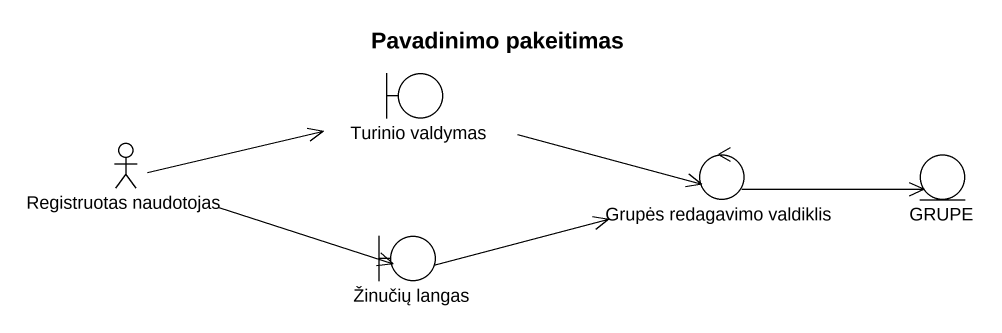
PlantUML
@startuml
title Pavadinimo pakeitimas
boundary "Turinio valdymas" as Turinio_valdymas
actor "Registruotas naudotojas" as Registruotas_naudotojas
control "Grupės redagavimo valdiklis" as Grupės_redagavimo_valdiklis
entity GRUPE
boundary "Žinučių langas" as Žinučių_langas
Turinio_valdymas -right-> Grupės_redagavimo_valdiklis
Registruotas_naudotojas -right-> Turinio_valdymas
Registruotas_naudotojas -right-> Žinučių_langas
Grupės_redagavimo_valdiklis -right-> GRUPE
Žinučių_langas -right-> Grupės_redagavimo_valdiklis
@enduml
